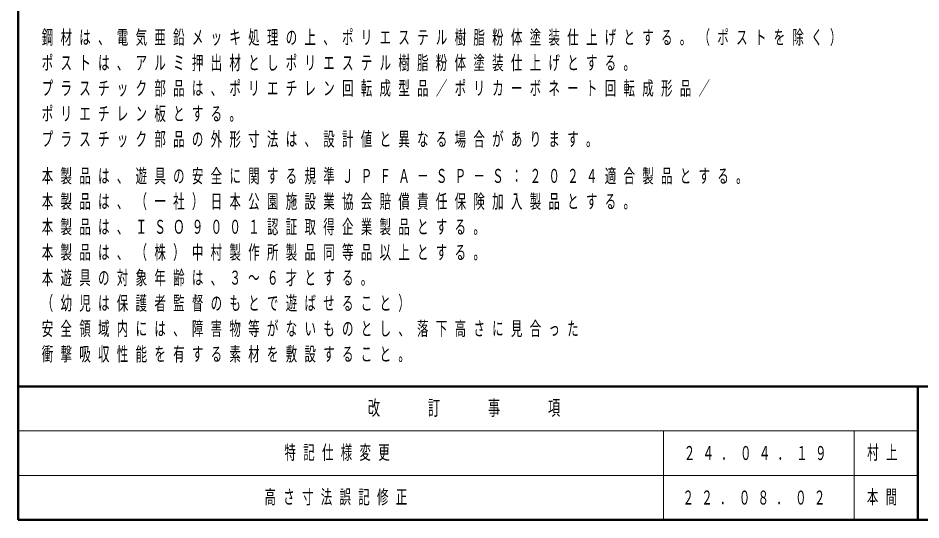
# Model space of a CAD drawing. Units: millimetres on the paper. Extents: x -385 to 0, y 0 to 267.
# Drawn here: x -385 to -243, y 0 to 78.9 of the extents above; entities that cross this region are included whole.
import ezdxf

# ---------------------------------------------------------------- set-up
doc = ezdxf.new("R2010")
doc.units = ezdxf.units.MM
doc.layers.add('LY_1', color=140, linetype='Continuous', lineweight=50)
doc.styles.add('ＭＳ ゴシック', font='')
doc.styles.get('ＭＳ ゴシック').set_extended_font_data('MS Gothic')

msp = doc.modelspace()

# ---------------------------------------------------------------- linework, layer by layer
at = {"layer": 'LY_1', "color": 7}
for p, q in [((-385, 267), (-385, 0)), ((-385, 21), (0, 21)), ((-385, 0), (0, 0))]:
    msp.add_line(p, q, dxfattribs=at)
at = {"layer": 'LY_1'}
msp.add_line((-243.5, 21), (-243.5, 0), dxfattribs=at)
at = {"layer": 'LY_1', "color": 7, "lineweight": 13}
for p, q in [((-385, 14), (-243.5, 14)), ((-283.5, 14), (-283.5, 0)), ((-253.5, 14), (-253.5, 0)), ((-385, 7), (-243.5, 7))]:
    msp.add_line(p, q, dxfattribs=at)

# ---------------------------------------------------------------- texts
at = {"layer": 'LY_1', "color": 7, "style": 'ＭＳ ゴシック'}
for s, insert, char_height, attachment_point in [('\\T1.64;\\W0.6;鋼材は、電気亜鉛メッキ処理の上、ポリエステル樹脂粉体塗装仕上げとする。（ポストを除く）', (-381.272, 76.984), 2.199, 1), ('\\T1.64;\\W0.6;ポストは、アルミ押出材としポリエステル樹脂粉体塗装仕上げとする。', (-381.272, 72.984), 2.199, 1), ('\\T1.64;\\W0.6;プラスチック部品は、ポリエチレン回転成型品／ポリカーボネート回転成形品／', (-381.272, 68.984), 2.199, 1), ('\\T1.64;\\W0.6;ポリエチレン板とする。', (-381.272, 64.984), 2.199, 1), ('\\T1.64;\\W0.6;プラスチック部品の外形寸法は、設計値と異なる場合があります。', (-381.272, 60.984), 2.199, 1), ('\\T1.64;\\W0.6;本製品は、遊具の安全に関する規準ＪＰＦＡ－ＳＰ－Ｓ：２０２４適合製品とする。', (-381.272, 55.187), 2.199, 1), ('\\T1.64;\\W0.6;本製品は、（一社）日本公園施設業協会賠償責任保険加入製品とする。', (-381.272, 51.187), 2.199, 1), ('\\T1.64;\\W0.6;本製品は、ＩＳＯ９００１認証取得企業製品とする。', (-381.272, 47.187), 2.199, 1), ('\\T1.64;\\W0.6;本製品は、（株）中村製作所製品同等品以上とする。', (-381.272, 43.187), 2.199, 1), ('\\T1.64;\\W0.6;本遊具の対象年齢は、３～６才とする。', (-381.272, 39.187), 2.199, 1), ('\\T1.64;\\W0.6;（幼児は保護者監督のもとで遊ばせること）', (-381.272, 35.187), 2.199, 1), ('\\T1.64;\\W0.6;安全領域内には、障害物等がないものとし、落下高さに見合った', (-381.272, 31.187), 2.199, 1), ('\\T1.64;\\W0.6;衝撃吸収性能を有する素材を敷設すること。', (-381.272, 27.187), 2.199, 1), ('\\T1.64;\\W0.6;改\u3000\u3000訂\u3000\u3000事\u3000\u3000項', (-314.25, 17.5), 2.346, 5), ('\\T1.64;\\W0.6;特記仕様変更', (-334.25, 10.5), 2.199, 5), ('\\T1.64;\\W0.6;２４．０４．１９', (-268.5, 10.5), 2.199, 5), ('\\T1.64;\\W0.6;村上', (-248.5, 10.5), 2.199, 5), ('\\T1.64;\\W0.6;高さ寸法誤記修正', (-346.25, 3.5), 2.199, 4), ('\\T1.64;\\W0.6;２２．０８．０２', (-280.5, 3.5), 2.199, 4), ('\\T1.64;\\W0.6;本間', (-251.5, 3.5), 2.199, 4)]:
    msp.add_mtext(s, dxfattribs=dict(at, insert=insert, char_height=char_height, attachment_point=attachment_point))

doc.saveas('drawing.dxf')
